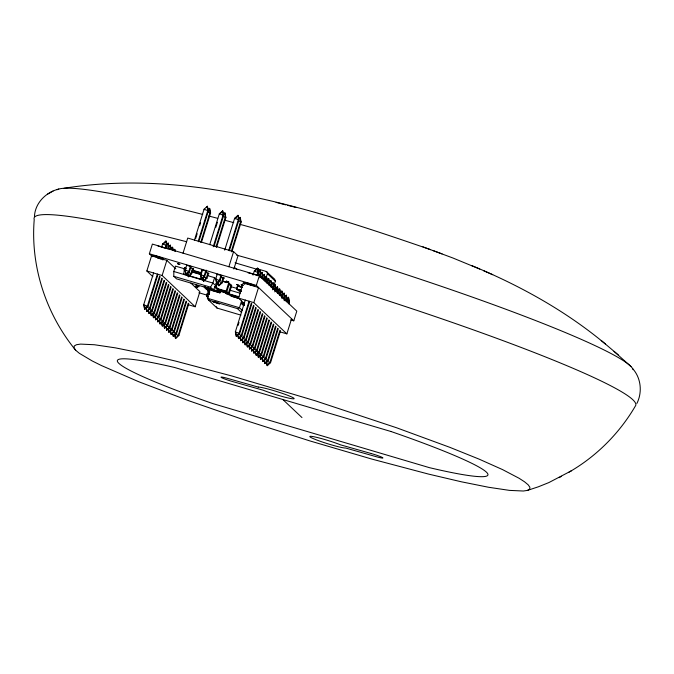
<?xml version="1.0" encoding="UTF-8"?>
<svg xmlns="http://www.w3.org/2000/svg" width="674" height="674" viewBox="0 0 674 674"><rect width="100%" height="100%" fill="white"/><g stroke="black" fill="none" stroke-linecap="round" stroke-linejoin="round"><path stroke-width="1.01" d="M34.45 216.556C34.997 203.043 46.009 192.124 58.756 189.065M184.322 274.613L183.8 274.124L184.482 267.789L186.487 268.378M202.385 278.008L202.84 278.438L202.368 279.954L201.846 279.457L202.116 277.713M184.617 270.931L184.903 269.196M273.88 285.928L275.405 280.965L274.655 279.179L266.213 271.454L258.277 269.103L257.67 271.041M152.417 256.659L149.358 253.769L152.375 244.081L259.338 275.725L296.804 311.135L293.788 320.824L290.764 319.923M152.855 276.669L146.848 270.982L151.557 255.85L166.84 260.366L175.855 268.892M157.935 274.52L148.002 306.409L144.649 309.408L143.672 304.774L153.605 272.886M161.676 246.97L162.602 243.98L165.964 240.989L166.941 245.622L166.006 248.605M157.396 274.006L147.463 305.895L144.649 309.408L144.219 305.288M165.459 248.091L166.394 245.1L165.964 240.989L163.15 244.494L162.602 243.98L166.941 245.622M159.595 276.087L149.662 307.976L146.856 311.489L145.87 306.855M167.978 249.178L168.601 247.181L168.163 243.07L166.149 244.864M146.418 307.369L146.856 311.489L150.209 308.49L160.142 276.601M190.885 283.088L199.9 291.615L195.182 306.754L162.122 275.506L166.84 260.366M161.802 278.168L151.869 310.057L149.055 313.57L148.272 309.863M148.836 311.514L149.055 313.57L152.417 310.579L162.35 278.682M164.001 280.249L154.068 312.146L151.262 315.651L150.479 311.944M150.934 312.567L151.262 315.651L154.616 312.66L164.549 280.772M166.208 282.339L156.275 314.227L153.461 317.74L152.678 314.033M153.032 313.621L153.461 317.74L156.823 314.741L166.756 282.853M168.407 284.42L158.483 316.308L155.669 319.821L154.885 316.114M155.45 317.766L155.669 319.821L159.022 316.822L168.955 284.933M220.558 290.89L219.943 292.887L218.031 291.084L176.521 278.859L173.833 276.315L173.791 271.496L175.467 266.112L184.499 268.783M170.615 286.501L160.682 318.389L157.876 321.902L157.093 318.195M157.548 318.819L157.876 321.902L161.229 318.912L171.162 287.014M183.025 253.205L187.734 238.065L233.583 251.629L237.989 255.791L233.861 269.036M172.822 288.582L162.889 320.47L160.075 323.983L159.291 320.276M159.755 320.9L160.075 323.983L163.437 320.993L173.37 289.104M175.021 290.663L165.088 322.56L162.282 326.073L161.499 322.366M161.954 322.981L162.282 326.073L165.636 323.073L175.569 291.185M177.228 292.752L167.295 324.641L164.481 328.154L163.504 323.52M164.052 324.034L164.481 328.154L167.843 325.154L177.776 293.266M186.681 265.05L185.131 270.038L186.108 274.672L189.461 271.673L191.02 266.693M194.441 240.138L204.062 209.243L207.415 206.244L208.401 210.878L198.779 241.772M195.603 238.663L197.162 233.676M199.639 225.706L200.574 222.715M179.427 294.833L169.494 326.721L166.689 330.235L165.905 326.528M166.36 327.151L166.689 330.235L170.042 327.244L179.975 295.347M190.472 266.171L188.922 271.159L186.108 274.672L185.889 272.608M198.232 241.258L207.853 210.364L207.415 206.244L206.295 207.651M181.635 296.914L171.702 328.802L168.896 332.316L168.104 328.609M168.458 328.204L168.896 332.316L172.249 329.325L182.182 297.428M192.671 268.26L191.121 273.24L188.316 276.753L187.524 273.046M200.742 242.345L210.061 212.445L209.622 208.333L207.609 210.128M183.842 298.995L173.909 330.892L171.095 334.405L170.118 329.771M187.987 273.661L188.316 276.753L191.669 273.754L193.219 268.774M201.602 241.865L210.6 212.967L209.622 208.333M170.665 330.285L171.095 334.405L174.456 331.406L184.39 299.517M186.041 301.084L176.108 332.973L173.302 336.486L172.519 332.779M173.083 334.422L173.302 336.486L176.655 333.487L186.588 301.598M188.248 303.165L178.315 335.054L175.501 338.567L174.718 334.86M175.181 335.483L175.501 338.567L178.863 335.568L188.796 303.679M201.964 269.575L200.405 274.554L201.391 279.188L204.744 276.197L206.606 270.215M209.724 244.662L219.345 213.768L222.698 210.768L223.684 215.402L214.054 246.296M205.747 270.695L204.197 275.674L201.391 279.188L200.953 275.076L202.503 270.089M215.857 227.239L217.407 222.252M213.203 246.777L223.136 214.888L222.698 210.768L220.449 213.582M207.954 272.776L206.404 277.764L203.59 281.269L202.807 277.57M216.025 246.869L225.335 216.969L224.905 212.849L222.892 214.652M203.38 279.213L203.59 281.269L206.952 278.278L208.502 273.29M216.573 247.383L225.883 217.483L224.905 212.849L223.22 214.955M208.089 288.674L204.871 287.722L204.896 286.568M204.871 287.722L205.157 286.812M207.853 288.969L205.435 288.253L205.46 287.099M205.435 288.253L205.722 287.343M207.609 289.264L205.738 288.539L206.025 287.63M206 288.784L206.286 287.882M208.173 289.795L206.303 289.079L206.589 288.169M206.564 289.323L206.851 288.413M207.154 288.699L207.129 289.854M207.718 289.23L207.693 290.384L207.98 289.475M208.081 297.773L206.463 296.24L207.39 293.241L209.235 293.788M206.75 296.509L207.39 293.241M210.499 288.337L207.407 298.245L208.569 300.073L217.011 308.052L240.938 315.129M207.558 275.599L214.576 277.68L212.9 283.063L210.532 287.175L173.833 276.315M217.239 274.091L215.688 279.078L216.666 283.712L220.027 280.713L221.578 275.733M224.695 250.172L234.628 218.283L237.981 215.292L238.958 219.926L229.337 250.821M210.532 287.175L213.22 289.719L215.933 285.936L217.053 282.347M222.235 280.881L228.722 282.802L231.671 285.582L229.067 293.931L218.865 290.907L215.924 288.127L217.946 281.639M221.03 275.219L219.48 280.199L216.666 283.712L216.236 279.592L215.688 279.078L220.027 280.713M228.789 250.298L238.411 219.404L237.981 215.292L235.167 218.806L234.628 218.283L238.958 219.926M218.031 291.084L218.654 289.087M223.237 277.3L221.687 282.28L218.873 285.793L218.09 282.086M231.308 251.385L240.618 221.493L240.188 217.373L238.175 219.168M218.443 281.673L218.873 285.793L222.226 282.802L223.785 277.814M231.856 251.907L241.166 222.007L240.188 217.373L239.059 218.78M220.272 290.62L219.657 292.617L211.383 290.174M228.865 266.761L233.583 251.629M229.067 293.931L226.127 291.143L228.722 282.802M229.413 283.459L226.818 291.8L216.615 288.784M241.258 291.53L238.503 290.713L236.591 288.91L237.526 285.911L242.126 287.267M237.189 288.177L237.526 285.911M244.544 303.789L238.529 298.11L243.247 282.97L258.53 287.495L253.812 302.634L286.871 333.874L291.581 318.735M241.612 300.789L239.455 307.732L237.475 308.625L208.569 300.073M241.848 303.747L242.134 302.837L243.154 303.14L242.396 303.081L242.109 303.991L243.668 304.454L241.848 303.747L243.541 305.347M243.263 303.907L242.977 304.817L244.536 305.271M243.238 305.061L243.525 304.151M249.624 301.64L239.691 333.537L236.338 336.528L235.352 331.894L245.285 300.006M253.045 275.093L254.292 271.108L257.645 268.109L258.622 272.743L257.695 275.733M238.074 325.441L239 322.45M249.077 301.126L239.144 333.015L236.338 336.528L235.9 332.417M257.148 275.219L258.075 272.229L257.645 268.109L255.395 270.923M293.788 320.824L256.322 285.414L259.338 275.725M251.284 303.207L241.351 335.104L238.537 338.618L237.754 334.911M259.659 276.306L260.282 274.31L259.852 270.19L257.839 271.993M238.318 336.553L238.537 338.618L241.899 335.618L251.823 303.73M259.894 277.814L260.83 274.824L259.852 270.19L258.159 272.296M253.483 305.297L243.55 337.185L240.744 340.699L239.961 336.992M261.866 278.387L262.489 276.391L262.051 272.279L260.712 273.476M240.416 337.607L240.744 340.699L244.098 337.699L254.031 305.811M262.413 278.901L263.037 276.913L262.051 272.279M255.69 307.378L245.757 339.266L242.943 342.78L242.16 339.073M264.073 280.468L264.688 278.472L264.259 274.36L262.245 276.155M242.623 339.688L242.943 342.78L246.305 339.78L256.238 307.892M264.612 280.982L265.236 278.994L264.259 274.36M266.12 277.671L267.367 273.652A1.778 1.752 -46.6 0 0 266.213 271.454M257.889 309.459L247.956 341.347L245.151 344.861L244.367 341.154M266.272 282.549L266.896 280.561L266.457 276.441L264.444 278.236M244.822 341.777L245.151 344.861L248.504 341.87L258.437 309.973M266.82 283.072L267.443 281.075L266.457 276.441L265.337 277.848M260.097 311.54L250.164 343.437L247.35 346.942L246.372 342.308M268.479 284.63L269.094 282.642L268.665 278.522L266.651 280.325M247.139 344.886L247.35 346.942L250.711 343.951L260.644 312.062M269.027 285.153L269.642 283.156L268.665 278.522L267.544 279.929M262.304 313.629L252.371 345.518L249.557 349.031L248.773 345.324M270.678 286.72L271.302 284.723L270.872 280.603L269.524 281.808M249.228 345.939L249.557 349.031L252.91 346.032L262.843 314.143M271.226 287.234L271.849 285.237L270.872 280.603L269.743 282.01M264.503 315.71L254.57 347.599L251.764 351.112L250.981 347.405M272.574 289.795L273.509 286.804L273.071 282.692L271.058 284.487M251.326 346.992L251.764 351.112L255.117 348.113L265.05 316.224M273.433 289.315L274.048 287.326L273.071 282.692L271.951 284.091M266.71 317.791L256.777 349.68L253.963 353.193L253.18 349.486M274.781 291.876L275.708 288.893L275.278 284.773L273.265 286.568M253.534 349.073L253.963 353.193L257.325 350.202L267.258 318.305M275.632 291.404L276.256 289.407L275.278 284.773L274.149 286.18M268.909 319.872L258.976 351.761L256.171 355.274L255.387 351.567M277.292 292.963L277.915 290.974L277.477 286.854L275.464 288.657M255.952 353.218L256.171 355.274L259.524 352.283L269.457 320.394M277.84 293.485L278.463 291.488L277.477 286.854L275.792 288.961M271.117 321.953L261.183 353.85L258.369 357.363L257.586 353.656M279.499 295.052L280.114 293.055L279.685 288.935L278.345 290.14M258.049 354.271L258.369 357.363L261.731 354.364L271.664 322.475M280.047 295.566L280.662 293.569L279.685 288.935L278.564 290.342M273.324 324.042L263.391 355.931L260.577 359.444L259.793 355.737M281.698 297.133L282.322 295.136L281.892 291.025L279.87 292.819M260.147 355.324L260.577 359.444L263.93 356.445L273.863 324.556M281.934 298.649L282.869 295.659L281.892 291.025L280.763 292.423M275.523 326.123L265.59 358.012L262.784 361.525L262.001 357.818M283.906 299.214L284.529 297.226L284.091 293.106L282.077 294.9M262.456 358.442L262.784 361.525L266.137 358.526L276.07 326.637M284.142 300.73L285.068 297.739L284.091 293.106L282.406 295.212M277.73 328.204L267.797 360.093L264.983 363.606L264.2 359.899M286.105 301.295L286.728 299.307L286.298 295.187L284.285 296.981M264.663 360.523L264.983 363.606L268.345 360.615L278.278 328.718M286.652 301.817L287.276 299.82L286.298 295.187M279.929 330.285L269.996 362.182L267.19 365.696L266.407 361.989M288.312 303.384L288.935 301.388L288.497 297.268L286.484 299.071M266.862 362.604L267.19 365.696L270.544 362.696L280.477 330.808M288.86 303.898L289.483 301.901L288.497 297.268M636.913 403.414C642.423 392.352 641.151 378.291 632.886 368.897M167.042 244.477L168.163 243.07L169.14 247.703L165.753 246.347M169.241 246.558L170.37 245.151L171.348 249.784L168.904 248.706M171.449 248.639L172.569 247.232L173.159 250.012M173.648 250.72L174.777 249.321L175.164 251.166M169.022 246.347L170.37 245.151L170.8 249.27M170.556 249.035L172.569 247.232L172.898 250.324M173.437 250.517L174.777 249.321L174.996 251.377M569.075 472.12C596.439 456.374 619.448 433.298 635.363 406.051A315.061 26.362 17.3 0 0 296.931 272.464L269.549 264.444A315.061 26.362 17.3 0 0 236.65 255.126M527.464 490.394L529.654 489.147L529.907 487.294L528.205 484.842L524.583 481.826L519.064 478.254L502.518 469.584L479.147 459.154L449.743 447.3L396.556 427.763L315.196 400.769L232.05 376.041L175.307 361.02L142.61 353.344L115.338 347.851L94.419 344.743L80.568 344.102L76.457 344.726L74.266 345.973L74.014 347.826L75.707 350.278L79.33 353.302L92.228 360.961L101.395 365.535L138.777 381.745L188.61 400.685L247.105 420.913L309.787 440.889L371.863 459.087L428.613 474.108L461.311 481.784L488.583 487.268L509.493 490.386L523.344 491.017L527.464 490.394L538.273 486.83L548.847 482.584L571.586 470.696M559.125 477.672L561.56 476.291M47.542 194.163L50.221 192.688M50.39 192.553L53.044 191.087M216.556 283.451L216.101 283.409M63.971 188.282C189.428 168.281 313.461 209.285 430.61 249.666M157.724 258.26L158.584 258.42M190.464 266.921C193.724 267.393 184.811 264.444 186.563 265.674M192.671 269.01L193.699 269.086L190.557 267.898M205.747 271.445C209.26 271.748 197.575 268.53 203 270.628M207.954 273.526L208.982 273.61L205.84 272.422M221.03 275.961C224.282 276.433 215.368 273.484 217.129 274.714M276.096 202.394L285.751 204.879M287.714 205.343L296.063 207.499M221.914 277.688L224.265 278.126L221.114 276.938M242.977 285.498L240.989 284.807L243.179 285.397M215.764 283.889L217.5 284.445M217.289 284.538L216.068 284.175M216.935 302.297L217.761 302.533M239.017 296.779L225.318 292.735L226.793 294.125L238.537 297.596M219.345 213.768L223.684 215.402M208.165 211.889L210.6 212.967M222.496 216.127L225.883 217.483M238.722 220.929L241.166 222.007M235.074 262.809L259.145 269.929L258.277 269.103M254.292 271.108L258.622 272.743M257.443 273.467L260.83 274.824M259.642 275.548L263.037 276.913M262.793 277.915L265.236 278.994M265 279.996L267.443 281.075M266.255 281.799L269.642 283.156M269.406 284.167L271.849 285.237M271.614 286.248L274.048 287.326M272.869 288.051L276.256 289.407M275.068 290.132L278.463 291.488M149.358 253.769L256.322 285.414M278.219 292.499L280.662 293.569M280.426 294.58L282.869 295.659M281.681 296.383L285.068 297.739M192.503 270.164L201.526 272.835M192.065 270.4L200.085 272.768M283.889 298.464L287.276 299.82M184.01 269.305L186.016 269.895M192.031 271.673L201.054 274.343M191.492 271.824L200.523 274.495M223.852 281.808L226.632 282.633M237.812 286.18L242.413 287.537M287.04 300.823L289.483 301.901M188.282 272.397L191.669 273.754M203.556 276.921L206.952 278.278M218.839 281.437L222.226 282.802M229.126 284.386L230.98 284.933L228.376 293.274L218.174 290.258M229.817 285.035L231.671 285.582M230.441 286.526L237.231 288.531M236.591 288.91L241.191 290.267M236.877 289.18L240.559 290.267M183.8 274.124L201.846 279.457M238.217 290.443L240.972 291.261M173.791 271.496L212.9 283.063L215.933 285.936M230.112 290.258L240.197 293.241M214.366 286.728L217.129 287.545M214.652 286.998L216.489 287.545M215.924 288.127L226.127 291.143M231.275 294.985L234.03 295.802M207.525 288.143L208.67 294.1L207.525 288.143L204.045 286.939M210.044 288.91L218.317 291.353M230.643 294.985L237.703 296.889M204.61 287.478L207.836 288.43L209.235 294.631M205.174 288.009L207.592 288.725M146.848 270.982L162.122 275.506M238.529 298.11L253.812 302.634M205.738 288.539L208.156 289.256M231.056 295.979L239.615 298.7L231.342 296.248L229.724 294.715M219.943 292.887L211.67 290.443L209.757 288.641M206.303 289.079L207.912 289.55M243.71 303.671L242.699 303.376L242.413 304.277L244.232 304.985L242.674 304.53L242.96 303.62L242.134 302.837M198.931 292.76L207.002 295.145M206.463 296.24L208.3 296.787M188.501 304.774L195.182 306.754M280.182 331.894L286.871 333.874M143.672 304.774L148.002 306.409M235.352 331.894L239.691 333.537M146.822 307.133L150.209 308.49M238.503 334.262L241.899 335.618M149.021 309.223L152.417 310.579M240.711 336.343L244.098 337.699M150.277 311.017L154.616 312.66M242.91 338.424L246.305 339.78M153.436 313.385L156.823 314.741M245.117 340.505L248.504 341.87M155.635 315.466L159.022 316.822M247.324 342.594L250.711 343.951M157.842 317.547L161.229 318.912M249.523 344.675L252.91 346.032M160.041 319.636L163.437 320.993M251.731 346.756L255.117 348.113M162.249 321.717L165.636 323.073M253.929 348.837L257.325 350.202M164.448 323.798L167.843 325.154M256.137 350.927L259.524 352.283M166.655 325.879L170.042 327.244M257.392 352.729L261.731 354.364M168.862 327.968L172.249 329.325M259.6 354.81L263.93 356.445M171.061 330.049L174.456 331.406M262.75 357.169L266.137 358.526M173.269 332.13L176.655 333.487M264.949 359.259L268.345 360.615M174.524 333.933L178.863 335.568M266.205 361.062L270.544 362.696M159.907 258.774L161.33 259.229M216.084 302.036L214.509 301.497M422.918 246.844L452.776 257.948L479.753 269.069M433.079 250.576L442.051 253.871M471.716 265.573C519.561 285.38 565.478 310.706 605.353 343.967M483.764 270.813L492.711 274.689M162.485 259.667L163.049 259.962M614.031 351.373L630.974 366.555M601.242 340.53L618.387 355.004M208.401 210.878L204.062 209.243L204.61 209.757M267.367 273.652L275.354 281.193M234.426 267.266L236.818 269.533M243.247 282.97L244.746 284.394M214.576 277.68L216.093 279.112M242.429 310.546L239.455 307.732L207.407 298.245L209.648 300.36M204.744 276.197L200.405 274.554L200.953 275.076M237.475 308.625L241.696 312.618M189.461 271.673L185.131 270.038L185.679 270.552M184.482 267.789L185.047 268.319M282.869 399.522L301.96 417.56M75.707 350.278C46.034 313.991 30.364 266.449 34.222 219.598A315.061 26.362 17.3 0 1 186.605 241.73M216.346 306.695L217.011 308.052M209.479 288.455L209.858 290.443M209.218 288.211L209.597 290.199M208.915 287.924L209.673 291.901M208.654 287.68L209.606 292.642M208.544 288.388L209.302 292.356M208.283 288.143L209.235 293.106M57.063 189.756A302.491 25.309 17.3 0 1 202.756 214.45M208.78 216.009A302.491 25.309 17.3 0 1 217.694 218.351M224.745 220.221A302.491 25.309 17.3 0 1 233.794 222.656M239.742 224.282A302.491 25.309 17.3 0 1 281.589 236.052L307.883 243.752A302.491 25.309 17.3 0 1 633.122 369.655M248.142 272.894A5.257 0.438 17.3 0 1 254.662 274.655M255.438 274.925A5.257 0.438 17.3 0 1 256.743 275.439M158.011 246.061A5.257 0.438 17.3 0 1 165.063 248.31M177.439 263.635L179.806 264.393L177.439 263.635M195.999 285.237L198.367 285.995L195.999 285.237M196.572 285.978L198.94 286.736L196.572 285.978M195.207 286.677L197.575 287.436L195.207 286.677M226.321 281.159L228.688 281.917L226.321 281.159M236.717 284.63L239.085 285.388L236.717 284.63M213.127 301.767L219.421 303.864L213.127 301.767M258.26 387.087L227.635 378.409A9.546 0.8 17.3 0 0 221.325 377.491A9.546 0.8 17.3 0 0 232.572 381.543L263.197 390.221A19.091 1.601 17.3 0 0 290.991 398.561A19.091 1.601 17.3 0 0 283.425 393.751A19.091 1.601 17.3 0 0 258.26 387.087M371.349 453.577L340.724 444.899A19.091 1.601 17.3 0 0 312.921 436.567A19.091 1.601 17.3 0 0 320.487 441.369A19.091 1.601 17.3 0 0 345.661 448.041L376.286 456.711A9.546 0.8 17.3 0 0 382.588 457.629A9.546 0.8 17.3 0 0 371.349 453.577M391.156 431.554L174.583 367.482A163.47 13.682 17.3 0 0 212.757 403.566L429.338 467.638A162.046 13.556 17.3 0 0 391.156 431.554M245.842 283.257A5.257 0.438 17.3 0 0 254.443 285.801A5.257 0.438 17.3 0 0 249.068 283.518A5.257 0.438 17.3 0 0 245.842 283.257M154.152 256.128A5.257 0.438 17.3 0 0 162.763 258.681A5.257 0.438 17.3 0 0 157.379 256.39A5.257 0.438 17.3 0 0 154.152 256.128"/></g></svg>
